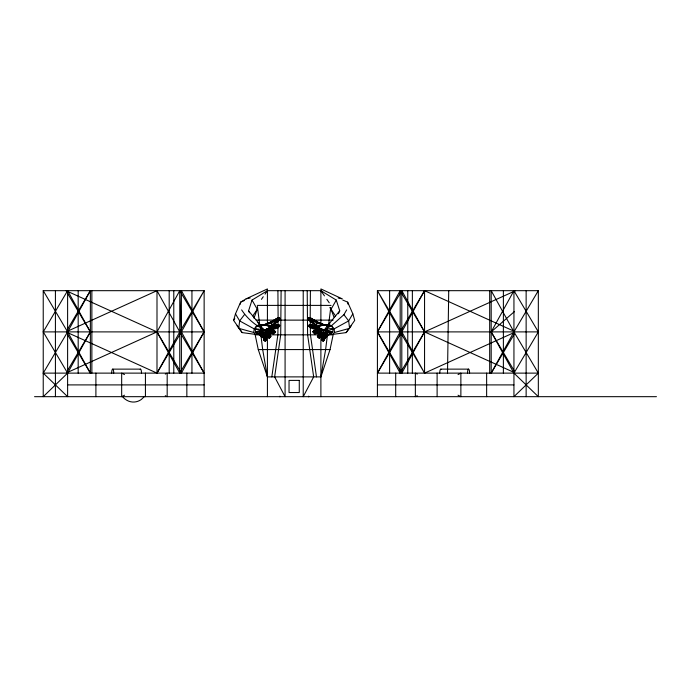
<?xml version="1.0" encoding="UTF-8"?>
<svg xmlns="http://www.w3.org/2000/svg" width="691" height="691" viewBox="0 0 691 691"><rect width="100%" height="100%" fill="white"/><g stroke="black" fill="none" stroke-linecap="round" stroke-linejoin="round"><path stroke-width="1.04" d="M278.11 318.015L277.912 290.678M281.107 290.678L280.701 334.841L274.638 376.889L285.081 396.677L285.081 290.678M259.635 331.309L262.969 336.69L264.264 340.62L265.543 341.121L266.398 340.084L266.432 336.336L264.601 335.23L261.44 331.274L255.083 328.804L256.827 325.711C262.26 323.077 268.626 325.737 274.215 326.402L272.055 326.394L270.958 322.006L278.43 317.627L279.682 318.085L280.373 318.732L279.268 320.443L273.135 325.556L271.261 323.362L263.573 324.995L259.816 324.58M277.989 327.482L277.868 334.841L271.813 376.889M278.024 325.375L278.093 321.168M310.397 290.678L310.199 318.015M447.509 373.123L448.727 290.678M325.452 333.71L325.677 327.75M328.648 324.329L330.756 307.504M259.065 333.546L255.791 334.418L253.787 332.483L254.21 328.881L256.827 325.711L260.092 324.839L248.57 310.864L252.025 300.084L267.417 290.678L320.892 290.678L336.284 300.084L339.739 310.864L338.4 313.74M316.253 326.394L310.294 324.468L309.24 324.856L311.105 327.206L319.259 330.117L319.648 331.335L318.43 333.131L314.638 333.908L312.703 331.732L314.405 330.721L324.908 329.339L326.869 331.274C324.088 334.047 325.806 338.642 323.353 341.268L321.911 340.084L321.876 336.336L323.708 335.23L326.869 331.274L333.226 328.804L331.481 325.711C326.048 323.077 319.683 325.737 314.094 326.402L316.253 326.394L317.35 322.006L309.879 317.627L308.627 318.085L307.936 318.732L309.041 320.443L315.174 325.556L317.048 323.362L324.727 324.995L328.493 324.58L326.886 325.521M327.318 335.895L325.625 349.568L320.892 376.889L267.417 376.889L258.27 349.568L255.169 334.841L260.861 334.841M329.426 334.211L324.174 338.4L332.699 332.043L333.226 328.804C326.377 327.664 320.607 332.146 314.025 332.181L313.334 332.829M240.295 304.195L240.632 302.148L246.143 298.814L267.417 288.942L267.417 323.276M331.041 333.036L332.699 332.043L326.869 331.274L322.144 332.837L320.797 332.345L315.329 333.261L314.025 332.181L314.405 330.721L315.77 332.259L319.121 332.483L318.974 335.36L317.946 337.32L319.156 338.253L324.908 329.339L331.481 325.711L343.902 314.673L346.675 309.888M320.892 376.889L330.039 349.568L333.14 334.841L327.448 334.841M328.674 331.309L324.856 335.645L324.053 339.341L322.766 341.121M260.049 332L261.958 324.649L269.024 325.876M323.353 341.268L323.898 339.359M255.791 334.418L242.152 332.604L233.593 320.399L235.484 313.844L240.632 302.148L244.605 300.447M241.634 309.888C247.87 319.501 257.622 327.62 268.661 331.335L269.879 333.131L273.671 333.908L275.605 331.732L273.895 330.721L255.083 328.804L255.61 332.043L261.44 331.274L266.156 332.837L267.512 332.345L270.129 329.555L277.203 327.206L279.069 324.856L278.015 324.468L272.055 326.394M267.382 328.484L270.129 329.555L271.926 326.558L273.04 325.971M260.542 330.255L259.885 332.086L263.452 335.645L265.543 341.121M253.968 318.128L257.277 309.292L252.025 300.084M274.975 332.829L273.895 330.721L270.129 329.555L271.96 330.618L272.764 329.642L277.894 327.854L279.354 326.567L279.76 325.504L279.069 324.856M263.401 329.339L266.156 332.837L268.462 337.605L269.153 338.253L270.362 337.32L270.941 336.336L269.55 333.528L263.401 329.339L261.44 331.274L264.852 340.473L263.953 339.963L264.973 339.126L265.741 335.688L265.707 339.436L264.264 340.62L263.444 337.752L258.754 334.418L259.505 332.483M324.908 329.339L319.449 332.881L318.059 335.688L318.637 336.672L320.235 336.716L322.153 335.316L324.856 335.645L323.328 339.126L323.457 340.473L324.044 340.62L325.331 336.69L328.424 332.086L327.767 330.255M319.156 338.253L322.714 334.064L326.869 331.274L328.424 332.086L332.699 332.043M263.452 335.645L262.969 336.69L263.953 339.963L263.452 335.645L266.156 335.316L268.073 336.716L269.671 336.672L270.362 337.32M266.398 340.084L264.973 339.126L264.601 335.23L266.156 332.837L270.941 336.336M309.24 324.856L308.549 325.504L308.955 326.567L310.414 327.854L315.545 329.642L316.78 327.802L316.383 326.558L315.269 325.971M317.946 337.32L317.368 336.336L319.449 332.881M67.571 334.591L90.366 373.123L90.366 290.678L67.614 331.896L43.231 373.123L67.614 396.677L67.614 290.678L43.231 331.896L67.614 373.123L43.231 396.677L43.231 290.678L204.139 290.678L204.139 396.677M67.614 373.123L90.366 331.896L67.614 290.678M66.949 372.682L156.995 331.896L179.755 290.678L204.139 331.896L181.388 373.123L156.995 331.896L65.982 290.678M515.572 290.678L424.559 331.896L400.175 373.123L377.416 331.896L400.175 290.678L424.559 331.896L514.605 372.682M514.519 333.693L491.189 373.123L491.189 290.678L513.94 331.896L538.332 373.123L377.416 373.123L400.175 331.896L424.559 290.678L514.605 331.464M401.808 373.123L424.559 331.896L401.808 290.678L377.416 331.896L401.808 373.123L401.808 290.678M513.94 373.123L538.332 331.896L513.94 290.678L491.189 331.896L513.94 373.123L538.332 396.677L538.332 290.678L377.416 290.678L377.416 396.677M491.189 373.123L513.94 331.896L538.332 290.678M336.284 300.084L331.032 309.292L333.969 317.143M342.719 300.024L347.677 302.148L352.825 313.844L348.661 320.909L334.099 328.881L334.522 332.483L332.518 334.418L330.065 333.762M67.571 329.21L90.366 290.678M67.571 370.436L90.366 331.896L67.571 293.364M156.995 331.896L179.755 373.123L204.139 331.896L181.388 290.678L181.388 373.123M377.416 373.123L401.808 331.896L424.559 290.678L424.559 373.123L514.605 332.336M233.593 320.399L234.776 318.62M252.811 315.917L257.277 309.292M261.457 299.333L263.245 296.733M265.033 294.141L267.417 290.678M332.518 334.418L346.156 332.604L351.244 325.729M324.856 335.645L325.331 336.69L324.355 339.963L323.328 339.126L322.567 335.688L322.602 339.436L323.457 340.473L324.355 339.963L324.865 337.752L330.212 333.528M339.739 310.864L328.216 324.839L331.481 325.711L334.099 328.881M244.407 314.673L239.647 320.909L238.715 328.337L253.787 332.483M321.911 340.084L323.328 339.126L323.708 335.23L322.144 332.837L318.637 336.672L319.847 337.605M346.156 332.604L354.716 320.399L352.825 313.844M268.462 337.605L269.671 336.672L269.188 332.483L274.284 332.181L274.914 331.084L271.269 329.97L273.895 330.721L272.919 331.214L269.049 330.117M325.193 325.426L325.798 324.77M322.714 334.064L320.235 336.716L318.974 335.36L317.368 336.336M327.612 325.409L329.728 323.353M538.332 373.123L513.94 396.677L513.94 290.678M144.592 396.418L141.327 399.476A19.262 15.755 -90 0 1 122.307 396.418M309.041 320.443L310.449 317.938L308.627 318.085L309.732 319.803L315.865 324.908L310.389 318.836L308.627 318.085L309.879 317.627L317.35 322.006L324.727 324.995L326.351 324.649L328.26 332L325.521 330.747M308.955 326.567L311.278 324.995L323.69 329.909M310.414 327.854L311.615 326.126L311.278 324.995L310.294 324.468L309.646 325.919L318.465 326.8M314.638 333.908L315.77 332.259L321.911 328.493M322.153 335.316L321.462 335.964L321.876 336.336M276.141 319.708L278.43 317.627L280.373 318.732M266.432 336.336L266.847 335.964L265.594 334.064L261.44 331.274L259.885 332.086L255.61 332.043L263.444 337.752M514.363 311.632L491.189 331.896L514.519 371.335M322.144 332.837L318.974 335.36L320.797 332.345L319.648 331.335M271.261 323.362L279.682 318.085L278.577 319.803L272.444 324.908L277.92 318.836L277.86 317.938L279.294 318.085M268.574 327.638L271.528 327.802L272.073 328.994L276.694 326.126L278.663 325.919L279.354 326.567M279.268 320.443L277.92 318.836L270.958 322.006L278.43 317.627L270.958 322.006L263.573 324.995L261.958 324.649L271.926 326.558L276.694 326.126L277.031 324.995L278.015 324.468L278.663 325.919L277.031 324.995L264.618 329.909M124.51 395.209L121.668 396.677L121.668 373.123L124.51 374.591M165.279 374.107L167.179 373.123L167.179 396.677L165.279 395.701M417.26 395.701L415.36 396.677L415.36 373.123L417.26 374.107M458.029 374.591L460.871 373.123L460.871 396.677L458.029 395.209M275.165 325.919L278.015 324.468L269.844 326.8M66.949 331.464L156.995 290.678L179.755 331.896L204.139 373.123L43.231 373.123M268.877 325.876L263.573 324.995L271.71 321.643M320.926 328.484L313.394 331.084L314.025 332.181L319.259 330.117M271.528 327.802L276.694 326.126L277.894 327.854M312.703 331.732L314.526 331.179M334.522 332.483L349.594 328.337L348.661 320.909L343.902 314.673M263.573 324.995L267.382 323.993M326.601 326.774L331.481 325.711M246.143 298.814L250.194 298.002M319.285 325.876L326.351 324.649L316.383 326.558L310.294 324.468L313.144 325.919M319.432 325.876L324.727 324.995L316.599 321.643L309.879 317.627L311.408 319.009M316.236 328.994L311.615 326.126L316.78 327.802L319.734 327.638M257.277 305.396L331.032 305.396M256.18 320.123L274.897 320.123M279.017 320.123L309.292 320.123M312.341 320.123L333.131 320.123M43.231 331.896L204.139 331.896M377.416 331.896L538.332 331.896M269.507 334.841L317.756 334.841M258.27 349.568L330.039 349.568M111.674 373.123A3.991 1.036 -90 0 1 112.702 369.132L140.463 369.132M440.798 369.132L468.558 369.132A3.991 1.036 -90 0 1 469.586 373.123M67.614 384.904L204.139 384.904M377.416 384.904L513.94 384.904M34.55 396.677L656.45 396.677M338.106 298.002L342.166 298.814L320.892 288.942L320.892 323.276M256.827 325.711L261.708 326.774M268.661 331.335L272.539 332.259L273.671 333.908M320.926 323.993L324.727 324.995M272.867 330.894L275.605 331.732M66.949 332.336L156.995 373.123L181.388 331.896L204.139 290.678L179.755 331.896L156.995 373.123L156.995 290.678M316.599 321.643L317.35 322.006L310.389 318.836L317.048 323.362M254.21 328.881L239.647 320.909L235.484 313.844M255.61 332.043L263.392 337.856M266.398 328.493L272.539 332.259L272.919 331.214L274.284 332.181L272.98 333.261L267.512 332.345L269.335 335.36L268.073 336.716L265.594 334.064M272.073 328.994L272.764 329.642M257.881 322.671L260.697 325.409M266.156 335.316L269.153 338.253M326.947 330.687L328.26 332M262.511 324.77L263.116 325.426M315.545 329.642L316.348 330.618L317.039 329.97L314.405 330.721L318.18 329.555L316.78 327.802M266.156 332.837L269.671 336.672L270.241 335.688L268.859 332.881M258.097 333.528L258.754 334.418M237.056 325.729L242.152 332.604M320.892 290.678L324.468 295.869M326.852 299.333L329.236 302.796M329.84 307.564L335.498 315.917M43.231 290.678L67.614 331.896L90.366 373.123M204.139 373.123L181.388 331.896L179.755 290.678L179.755 373.123M248.57 310.864L249.46 312.781M328.804 332.483L329.547 334.418M264.135 338.4L264.955 341.268M267.417 376.889L262.684 349.568L260.991 335.895M347.677 302.148L348.014 304.195M316.487 376.889L310.44 334.841L310.319 327.482M257.415 306.45L259.781 325.375M262.623 327.75L262.856 333.71M310.216 321.168L310.285 325.375M307.201 290.678L307.607 334.841L313.671 376.889L303.219 396.677L303.219 290.678M526.136 290.678L526.136 396.677M503.385 290.678L503.385 373.123M489.686 290.678L489.686 373.123M486.637 373.123L486.637 396.677M437.109 373.123L437.109 396.677M412.363 290.678L412.363 373.123M407.768 290.678L407.768 373.123M400.175 290.678L400.175 373.123M395.693 373.123L395.693 396.677M389.612 290.678L389.612 373.123M320.892 335.895L320.892 396.677M308.67 396.176L308.67 396.833M279.898 396.176L279.898 396.833M267.417 335.895L267.417 396.677M191.943 290.678L191.943 373.123M186.846 373.123L186.846 396.677M173.786 290.678L173.786 373.123M169.191 290.678L169.191 373.123M145.43 373.123L145.43 396.677M95.902 373.123L95.902 396.677M91.868 290.678L91.868 373.123M78.178 290.678L78.178 373.123M55.418 290.678L55.418 396.677M467.522 373.123A3.991 1.036 -90 0 1 468.558 369.132M439.761 373.123A3.991 1.036 -90 0 1 441.065 369.27M112.702 369.132A3.991 1.036 -90 0 1 113.739 373.123M140.195 369.27A3.991 1.036 -90 0 1 141.5 373.123M299.272 380.395L289.037 380.395L289.037 392.54L299.272 392.54L299.272 380.395M401.808 331.896L377.416 290.678L400.175 331.896L424.559 373.123L401.808 331.896"/></g></svg>
